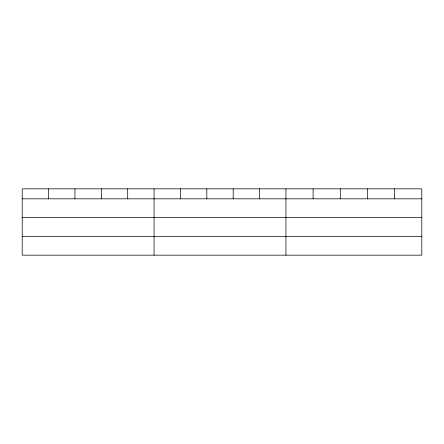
<?xml version="1.0" encoding="UTF-8"?>
<svg xmlns="http://www.w3.org/2000/svg" width="444" height="444" viewBox="0 0 444 444"><rect width="100%" height="100%" fill="white"/><g stroke="black" fill="none" stroke-linecap="round" stroke-linejoin="round"><path stroke-width="0.67" d="M421.8 217.421L421.8 188.839L22.2 188.839L22.2 255.161L421.8 255.161L421.8 217.421L22.2 217.421M22.2 198.829L421.8 198.829M22.2 236.574L421.8 236.574M394.627 188.839L394.627 198.829M367.454 188.839L367.454 198.829M340.282 188.839L340.282 198.829M313.109 188.839L313.109 198.829M285.936 188.839L285.936 255.161M259.562 188.839L259.562 198.829M233.189 188.839L233.189 198.829M206.815 188.839L206.815 198.829M180.442 188.839L180.442 198.829M154.068 188.839L154.068 255.161M127.694 188.839L127.694 198.829M101.321 188.839L101.321 198.829M74.947 188.839L74.947 198.829M48.574 188.839L48.574 198.829"/></g></svg>
